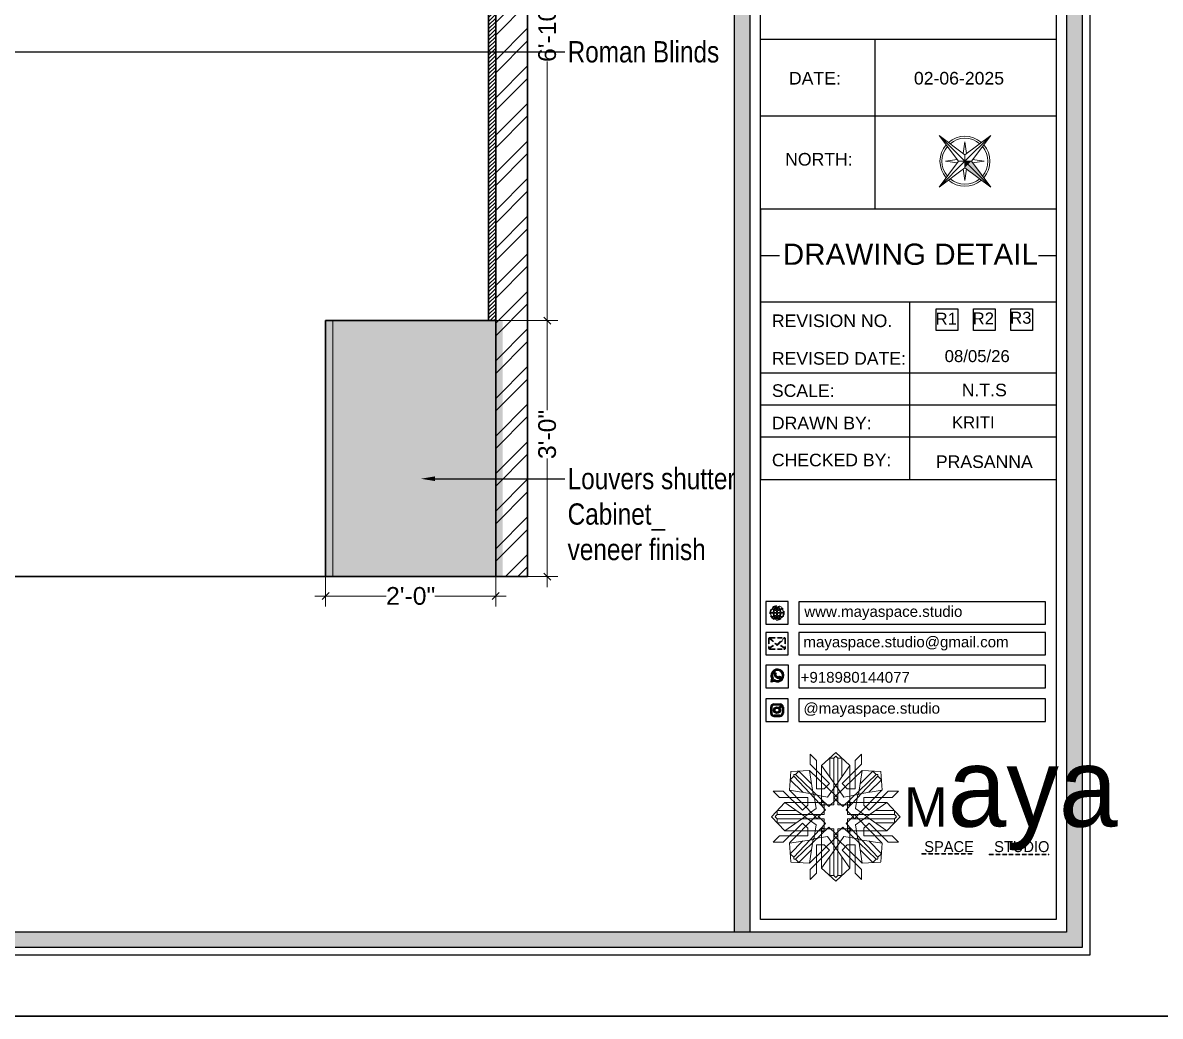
# Model space of a CAD drawing. Header units: millimetres. Extents: x 143362 to 145167, y -178521 to -176194.
# Drawn here: x 143963.9 to 144124.5, y -177339.5 to -177199.4 of the extents above; entities that cross this region are included whole.
import ezdxf
from ezdxf import colors
from ezdxf.entities.mleader import LeaderData, LeaderLine
from ezdxf.enums import TextEntityAlignment as Align
from ezdxf.math import Vec2, Vec3

# ---------------------------------------------------------------- set-up
doc = ezdxf.new("R2010")
doc.units = ezdxf.units.MM
doc.header["$MEASUREMENT"] = 0
doc.header["$PDMODE"] = 2
doc.linetypes.add('DASHEDX2', pattern=[1.5, 1, -0.5])
doc.layers.get('Defpoints').update_dxf_attribs({"color": 220})
doc.layers.add('AR HATCH-7', color=7, linetype='Continuous')
for name, color, linetype, lineweight in [('Dimension', 10, 'DASHEDX2', 20), ('FURNITURE', 32, 'Continuous', 9), ('NAME PLATE', 7, 'Continuous', 25), ('Text', 7, 'Continuous', 15), ('title block', 7, 'Continuous', 9), ('W-HATCH', 8, 'Continuous', 5), ('wall', 7, 'Continuous', 30)]:
    doc.layers.add(name, color=color, linetype=linetype, lineweight=lineweight)
doc.styles.add('Aerial', font='arial.ttf')
doc.styles.add('Arial', font='arial.ttf')
doc.styles.get("Standard").update_dxf_attribs({"font": 'arial.ttf', "height": 6})
doc.styles.add('style4', font='ARIALN.TTF')
doc.dimstyles.new('Cn_BT_9 ( BOLD )', dxfattribs={"dimtxt": 2.5, "dimasz": 1, "dimexe": 1.5, "dimexo": 0, "dimgap": 0.09, "dimtad": 0, "dimdec": 0, "dimzin": 3, "dimdsep": 46, "dimlunit": 4, "dimtxsty": 'Aerial', "dimblk": 'OBLIQUE', "dimcen": 0.09, "dimdle": 1.5, "dimclrd": 1, "dimclre": 1, "dimclrt": 5, "dimadec": 0, "dimazin": 0, "dimtfac": 0.75, "dimtdec": 0, "dimtofl": 0, "dimtmove": 0, "dimatfit": 3, "dimldrblk": 'OBLIQUE', "dimfxl": 0, "dimtolj": 1, "dimtzin": 0, "dimlwd": 15, "dimlwe": 15, "dimarcsym": 0})

# ---------------------------------------------------------------- blocks, each defined once
blk = doc.blocks.new('_Oblique')
at = {"layer": 'wall', "color": 0, "lineweight": -2}
blk.add_line((-0.5, -0.5), (0.5, 0.5), dxfattribs=at)
blk = doc.blocks.new('*D174')
at = {"layer": 'Defpoints', "color": 0, "ltscale": 10, "transparency": 16777216}
for p in [(144006.68, -177274.5), (144030.68, -177277.5), (144030.68, -177280.24)]:
    blk.add_point(p, dxfattribs=at)
at = {"layer": 'FURNITURE', "color": 1, "lineweight": 15, "ltscale": 10, "transparency": 16777216}
for p, q in [((144006.68, -177274.5), (144006.68, -177281.74)), ((144030.68, -177277.5), (144030.68, -177281.74)), ((144005.18, -177280.24), (144015.24, -177280.24)), ((144032.18, -177280.24), (144022.11, -177280.24))]:
    blk.add_line(p, q, dxfattribs=at)
at = {"layer": 'FURNITURE', "color": 1, "lineweight": 15, "ltscale": 10, "transparency": 16777216, "rotation": 180}
blk.add_blockref('_Oblique', (144006.68, -177280.24), dxfattribs=at)
at = {"layer": 'FURNITURE', "color": 1, "lineweight": 15, "ltscale": 10, "transparency": 16777216}
blk.add_blockref('_Oblique', (144030.68, -177280.24), dxfattribs=at)
at = {"layer": 'FURNITURE', "color": 5, "lineweight": 30, "ltscale": 10, "transparency": 16777216, "insert": (144018.68, -177280.24), "char_height": 2.5, "attachment_point": 5, "style": 'Aerial'}
blk.add_mtext('\\A1;2\'-0"', dxfattribs=at)
blk = doc.blocks.new('FSFSF')
at = {"color": 42, "lineweight": 5, "true_color": 0xe0ac11}
for p, q in [((28600.03, 143.51), (28600.03, 140.16)), ((28602.15, 141.41), (28600.03, 143.51)), ((28602.15, 141.41), (28602.15, 131.95)), ((28603.86, 139.69), (28608.58, 144.08)), ((28607.9, 142.22), (28606.58, 142.22)), ((28606.58, 142.22), (28606.58, 135.84)), ((28607.9, 142.22), (28608.58, 142.85)), ((28607.9, 142.22), (28607.9, 126.58)), ((28613.31, 139.69), (28608.58, 144.08)), ((28609.27, 142.22), (28608.59, 142.85)), ((28609.27, 142.22), (28609.27, 126.58)), ((28609.27, 142.22), (28610.59, 142.22)), ((28610.59, 142.22), (28610.59, 135.84)), ((28615.02, 141.41), (28617.14, 143.51)), ((28615.02, 141.41), (28615.02, 131.95)), ((28617.14, 143.51), (28617.14, 140.16)), ((28593.19, 131.45), (28593.54, 137.71)), ((28599.8, 138.06), (28593.54, 137.71)), ((28595.12, 136.69), (28594.53, 136.69)), ((28594.56, 136.12), (28594.56, 136.71)), ((28596.24, 137.86), (28595.12, 136.69)), ((28606.27, 126.08), (28595.12, 136.69)), ((28596.24, 137.86), (28600.47, 133.65)), ((28601.03, 130), (28599.8, 138.06)), ((28599.8, 138.05), (28608.58, 129.56)), ((28606.47, 133.76), (28600.03, 140.16)), ((28603.86, 126.58), (28603.86, 139.69)), ((28603.86, 139.69), (28608.58, 133.02)), ((28613.31, 139.69), (28608.59, 133.02)), ((28617.37, 138.05), (28608.59, 129.56)), ((28610.7, 133.76), (28617.14, 140.16)), ((28610.9, 126.08), (28622.05, 136.69)), ((28613.31, 126.58), (28613.31, 139.69)), ((28616.14, 130), (28617.37, 138.06)), ((28620.93, 137.86), (28616.7, 133.65)), ((28617.37, 138.06), (28623.63, 137.71)), ((28620.93, 137.86), (28622.05, 136.69)), ((28622.05, 136.69), (28622.64, 136.69)), ((28622.62, 136.12), (28622.62, 136.71)), ((28624, 131.45), (28623.65, 137.71)), ((28593.39, 135), (28594.56, 136.12)), ((28593.39, 135), (28597.6, 130.78)), ((28605.17, 124.98), (28594.56, 136.12)), ((28606.47, 133.76), (28604.75, 131.95)), ((28605.86, 129.18), (28608.58, 133.02)), ((28611.31, 129.18), (28608.59, 133.02)), ((28610.7, 133.76), (28612.42, 131.95)), ((28612.02, 124.98), (28622.62, 136.12)), ((28623.8, 135), (28619.59, 130.78)), ((28623.8, 135), (28622.62, 136.12)), ((28587.73, 131.22), (28591.08, 131.22)), ((28589.84, 129.1), (28587.73, 131.22)), ((28589.84, 129.1), (28599.29, 129.1)), ((28597.49, 124.78), (28591.08, 131.22)), ((28593.19, 131.45), (28601.69, 122.67)), ((28601.25, 130.22), (28593.19, 131.45)), ((28599.29, 126.5), (28599.29, 129.1)), ((28605.86, 129.18), (28601.03, 130)), ((28602.07, 125.39), (28601.25, 130.22)), ((28604.75, 131.95), (28602.15, 131.95)), ((28607.9, 128.92), (28608.58, 129.56)), ((28609.27, 128.92), (28608.59, 129.56)), ((28611.31, 129.18), (28616.14, 130)), ((28612.42, 131.95), (28615.02, 131.95)), ((28615.12, 125.39), (28615.94, 130.22)), ((28623.99, 131.45), (28615.5, 122.67)), ((28615.94, 130.22), (28624, 131.45)), ((28627.34, 129.1), (28617.89, 129.1)), ((28617.89, 126.5), (28617.89, 129.1)), ((28619.7, 124.78), (28626.1, 131.22)), ((28629.45, 131.22), (28626.1, 131.22)), ((28627.34, 129.1), (28629.45, 131.22)), ((28591.56, 127.39), (28587.17, 122.66)), ((28604.66, 127.39), (28591.56, 127.39)), ((28591.56, 127.39), (28598.23, 122.67)), ((28597.49, 124.78), (28599.29, 126.5)), ((28602.07, 125.39), (28598.23, 122.67)), ((28603.68, 126.54), (28603.68, 127.39)), ((28604.66, 126.54), (28603.68, 126.54)), ((28604.71, 127.57), (28603.86, 127.57)), ((28607.9, 126.58), (28603.86, 126.58)), ((28604.66, 123.35), (28604.66, 127.39)), ((28604.7, 126.58), (28604.71, 127.57)), ((28606.27, 126.08), (28608.58, 128.27)), ((28607.9, 128.92), (28608.58, 128.27)), ((28609.27, 128.92), (28608.59, 128.27)), ((28610.9, 126.08), (28608.59, 128.27)), ((28609.27, 126.58), (28613.31, 126.58)), ((28612.46, 126.58), (28612.46, 127.57)), ((28612.46, 127.57), (28613.31, 127.57)), ((28612.52, 123.35), (28612.52, 127.39)), ((28612.52, 127.39), (28625.63, 127.39)), ((28612.52, 126.54), (28613.51, 126.54)), ((28613.51, 126.54), (28613.51, 127.39)), ((28615.12, 125.39), (28618.96, 122.67)), ((28619.7, 124.78), (28617.89, 126.5)), ((28625.63, 127.39), (28618.96, 122.67)), ((28625.63, 127.39), (28630.02, 122.66)), ((28591.56, 117.94), (28587.17, 122.66)), ((28589.03, 123.35), (28588.4, 122.67)), ((28589.03, 121.98), (28588.4, 122.65)), ((28589.03, 123.35), (28589.03, 124.67)), ((28589.03, 124.67), (28595.4, 124.67)), ((28589.03, 123.35), (28604.66, 123.35)), ((28589.03, 121.98), (28604.66, 121.98)), ((28589.03, 121.98), (28589.03, 120.66)), ((28591.56, 117.94), (28598.23, 122.65)), ((28593.19, 113.88), (28601.69, 122.65)), ((28602.07, 119.94), (28598.23, 122.65)), ((28602.33, 123.35), (28601.69, 122.67)), ((28602.33, 121.98), (28601.69, 122.65)), ((28602.33, 123.35), (28602.97, 122.67)), ((28602.33, 121.98), (28602.97, 122.65)), ((28605.17, 124.98), (28602.97, 122.67)), ((28605.17, 120.35), (28602.97, 122.65)), ((28604.66, 121.98), (28604.66, 117.94)), ((28612.02, 124.98), (28614.21, 122.67)), ((28612.02, 120.35), (28614.21, 122.65)), ((28628.16, 123.35), (28612.52, 123.35)), ((28612.52, 121.98), (28612.52, 117.94)), ((28628.16, 121.98), (28612.52, 121.98)), ((28614.85, 123.35), (28614.21, 122.67)), ((28614.85, 121.98), (28614.21, 122.65)), ((28614.85, 123.35), (28615.5, 122.67)), ((28614.85, 121.98), (28615.5, 122.65)), ((28615.12, 119.94), (28618.96, 122.65)), ((28623.99, 113.88), (28615.5, 122.65)), ((28625.63, 117.94), (28618.96, 122.65)), ((28628.16, 124.67), (28621.78, 124.67)), ((28625.63, 117.94), (28630.02, 122.66)), ((28628.16, 123.35), (28628.16, 124.67)), ((28628.16, 123.35), (28628.78, 122.67)), ((28628.16, 121.98), (28628.78, 122.65)), ((28628.16, 121.98), (28628.16, 120.66)), ((28589.03, 120.66), (28595.4, 120.66)), ((28597.49, 120.54), (28591.08, 114.11)), ((28604.66, 117.94), (28591.56, 117.94)), ((28605.17, 120.35), (28594.56, 109.2)), ((28606.27, 119.15), (28595.12, 108.54)), ((28597.49, 120.54), (28599.29, 118.83)), ((28599.29, 118.83), (28599.29, 116.23)), ((28602.07, 119.94), (28601.25, 115.1)), ((28604.66, 118.78), (28603.68, 118.78)), ((28603.68, 118.78), (28603.68, 117.94)), ((28607.9, 118.65), (28603.86, 118.65)), ((28603.86, 118.65), (28603.86, 105.54)), ((28604.71, 117.66), (28603.86, 117.66)), ((28604.7, 118.65), (28604.71, 117.66)), ((28606.27, 119.15), (28608.58, 116.96)), ((28607.9, 103.01), (28607.9, 118.65)), ((28610.9, 119.15), (28608.59, 116.96)), ((28609.27, 118.65), (28613.31, 118.65)), ((28609.27, 103.01), (28609.27, 118.65)), ((28610.9, 119.15), (28622.05, 108.54)), ((28612.02, 120.35), (28622.62, 109.2)), ((28612.46, 118.65), (28612.46, 117.66)), ((28612.46, 117.66), (28613.31, 117.66)), ((28612.52, 118.78), (28613.51, 118.78)), ((28612.52, 117.94), (28625.63, 117.94)), ((28613.31, 118.65), (28613.31, 105.54)), ((28613.51, 118.78), (28613.51, 117.94)), ((28615.12, 119.94), (28615.94, 115.1)), ((28619.7, 120.54), (28617.89, 118.83)), ((28617.89, 118.83), (28617.89, 116.23)), ((28619.7, 120.54), (28626.1, 114.11)), ((28628.16, 120.66), (28621.78, 120.66)), ((28589.84, 116.23), (28587.73, 114.11)), ((28587.73, 114.11), (28591.08, 114.11)), ((28589.84, 116.23), (28599.29, 116.23)), ((28601.25, 115.1), (28593.19, 113.87)), ((28593.19, 113.87), (28593.54, 107.62)), ((28593.39, 110.32), (28597.6, 114.55)), ((28599.8, 107.17), (28608.58, 115.67)), ((28601.03, 115.23), (28599.8, 107.17)), ((28605.86, 116.05), (28601.03, 115.23)), ((28605.86, 116.05), (28608.58, 112.21)), ((28607.9, 116.31), (28608.58, 116.96)), ((28607.9, 116.31), (28608.58, 115.67)), ((28609.27, 116.31), (28608.59, 116.96)), ((28609.27, 116.31), (28608.59, 115.67)), ((28611.31, 116.05), (28608.59, 112.21)), ((28617.37, 107.17), (28608.59, 115.67)), ((28611.31, 116.05), (28616.14, 115.23)), ((28615.94, 115.1), (28624, 113.87)), ((28616.14, 115.23), (28617.37, 107.17)), ((28627.34, 116.23), (28617.89, 116.23)), ((28623.8, 110.32), (28619.59, 114.55)), ((28624, 113.87), (28623.65, 107.62)), ((28629.45, 114.11), (28626.1, 114.11)), ((28627.34, 116.23), (28629.45, 114.11)), ((28593.39, 110.32), (28594.56, 109.2)), ((28596.24, 107.37), (28600.47, 111.58)), ((28606.47, 111.47), (28600.03, 105.07)), ((28602.15, 103.82), (28602.15, 113.27)), ((28604.75, 113.27), (28602.15, 113.27)), ((28603.86, 105.54), (28608.58, 112.21)), ((28606.47, 111.47), (28604.75, 113.27)), ((28613.31, 105.54), (28608.59, 112.21)), ((28610.7, 111.47), (28612.42, 113.27)), ((28610.7, 111.47), (28617.14, 105.07)), ((28612.42, 113.27), (28615.02, 113.27)), ((28615.02, 103.82), (28615.02, 113.27)), ((28620.93, 107.37), (28616.7, 111.58)), ((28623.8, 110.32), (28622.62, 109.2)), ((28599.8, 107.17), (28593.54, 107.52)), ((28595.12, 108.54), (28594.53, 108.54)), ((28594.56, 109.2), (28594.56, 108.61)), ((28596.24, 107.37), (28595.12, 108.54)), ((28606.58, 103.01), (28606.58, 109.38)), ((28610.59, 103.01), (28610.59, 109.38)), ((28617.37, 107.17), (28623.63, 107.52)), ((28620.93, 107.37), (28622.05, 108.54)), ((28622.05, 108.54), (28622.64, 108.54)), ((28622.62, 109.2), (28622.62, 108.61)), ((28600.03, 101.71), (28600.03, 105.07)), ((28602.15, 103.82), (28600.03, 101.71)), ((28603.86, 105.54), (28608.58, 101.15)), ((28607.9, 103.01), (28606.58, 103.01)), ((28607.9, 103.01), (28608.58, 102.38)), ((28613.31, 105.54), (28608.58, 101.15)), ((28609.27, 103.01), (28608.59, 102.38)), ((28609.27, 103.01), (28610.59, 103.01)), ((28615.02, 103.82), (28617.14, 101.71)), ((28617.14, 101.71), (28617.14, 105.07))]:
    blk.add_line(p, q, dxfattribs=at)
blk = doc.blocks.new('hgwg')
at = {"layer": 'Dimension', "true_color": 0xd39e00}
h = blk.add_hatch(color=42, dxfattribs=at)
h.dxf.hatch_style = 1
h.paths.add_polyline_path([(27505.71, 45.05), (27494.27, 45.05), (27494.27, 44.9), (27505.71, 44.9)])
h = blk.add_hatch(color=42, dxfattribs=at)
h.dxf.hatch_style = 1
h.paths.add_polyline_path([(27523.3, 44.9), (27509.68, 44.9), (27509.68, 44.75), (27523.3, 44.75)])
at = {"layer": 'Dimension', "color": 42, "true_color": 0xd39e00}
for p, q in [((27494.27, 45.05), (27505.71, 45.05)), ((27494.27, 44.9), (27494.27, 45.05)), ((27494.27, 44.9), (27505.71, 44.9)), ((27505.71, 45.05), (27505.71, 44.9)), ((27509.68, 44.9), (27523.3, 44.9)), ((27509.68, 44.9), (27509.68, 44.75)), ((27509.68, 44.75), (27523.3, 44.75)), ((27523.3, 44.75), (27523.3, 44.9))]:
    blk.add_line(p, q, dxfattribs=at)
at = {"layer": 'Dimension', "color": 42, "true_color": 0xd39e00, "attachment_point": 1}
for s, width, insert, char_height in [('{\\fCinzel|b0|i0|c0|p2;\\H1.5x;M\\fAmsterdam One|b0|i0|c0|p2;\\H2x;aya}', 85.3277, (27490.17, 69.17), 6), ('{\\fCinzel|b0|i0|c0|p0;SPACE     STUDIO}', 66.129, (27494.83, 47.86), 2.5)]:
    blk.add_mtext_dynamic_manual_height_columns(s, width=width, gutter_width=30, heights=[0], dxfattribs=dict(at, insert=insert, char_height=char_height))
blk = doc.blocks.new('QEGW4TG')
at = {"layer": 'Dimension', "true_color": 0x000000}
h = blk.add_hatch(color=18, dxfattribs=at)
h.dxf.hatch_style = 1
h.paths.add_polyline_path([(2.69, 1.93, 0.170513), (2.95, 1.97, 0.190337), (3.11, 2.18, 0.316231), (3.07, 2.28), (2.79, 2.37, 0.273721), (2.69, 2.34, 0.040749), (2.63, 2.27, -0.441282), (2.53, 2.25, -0.11828), (2.06, 2.64, -0.441282), (2.07, 2.74, 0.040749), (2.13, 2.81, 0.290083), (2.14, 2.92), (2.01, 3.18, 0.316231), (1.91, 3.2, 0.190337), (1.73, 3, 0.170513), (1.72, 2.74, 0.252784)], flags=0)
h.paths.add_polyline_path([(1.19, 1.98), (1.03, 1.3, 0.550912), (1.11, 1.23), (1.75, 1.39, 6.344125)])
h.paths.add_polyline_path([(1.81, 1.7), (1.4, 1.6), (1.5, 2.03, -9.071339)], flags=16)
h.paths.add_polyline_path([(3.11, 2.16, -0.17811), (2.95, 1.97, -0.170513), (2.69, 1.93, -0.252784), (1.72, 2.74, -0.170513), (1.73, 3, -0.17811), (1.89, 3.19, -0.370089), (2.01, 3.18), (2.14, 2.92, -0.307185), (2.13, 2.8, -0.041087), (2.06, 2.73, 0.321676), (2.05, 2.65, 0.126524), (2.55, 2.24, 0.312216), (2.62, 2.26, -0.041087), (2.68, 2.34, -0.290673), (2.79, 2.37), (3.07, 2.28, -0.370089)], flags=0)
h = blk.add_hatch(color=18, dxfattribs=at)
h.dxf.hatch_style = 1
h.paths.add_polyline_path([(2.79, 2.37, 0.273721), (2.69, 2.34, 0.040749), (2.63, 2.27, -0.441282), (2.53, 2.25, -0.11828), (2.06, 2.64, -0.441282), (2.07, 2.74, 0.040749), (2.13, 2.81, 0.290083), (2.14, 2.92), (2.01, 3.18, 0.316231), (1.91, 3.2, 0.190337), (1.73, 3, 0.170513), (1.72, 2.74, 0.252784), (2.69, 1.93, 0.170513), (2.95, 1.97, 0.190337), (3.11, 2.18, 0.316231), (3.07, 2.28)])
for p, q in [((2.01, 3.18), (2.14, 2.92)), ((3.07, 2.28), (2.8, 2.36)), ((1.19, 1.98), (1.03, 1.3)), ((1.1, 1.23), (1.75, 1.39)), ((1.5, 2.03), (1.4, 1.6)), ((1.4, 1.6), (1.81, 1.7))]:
    blk.add_line(p, q)
blk.add_lwpolyline([(0, 0), (4.68, 0), (4.68, 4.68), (0, 4.68)], close=True)
for centre, radius, start, end in [((2.39, 2.56), 1.34, 241.4727, 205.6422), ((2.39, 2.56), 1.04, 235.9962, 210.8333), ((2.09, 2.87), 0.39, 159.7007, 198.4072), ((2.96, 3.23), 1.33, 201.4218, 258.1669), ((2.07, 2.87), 0.364, 118.9685, 159.3648), ((1.94, 3.12), 0.0896, 41.8985, 123.1344), ((2.11, 2.68), 0.066, 135.9932, 224.8892), ((1.67, 3.16), 0.586, 312.4617, 321.8728), ((3.12, 3.42), 1.31, 216.5455, 243.5279), ((2.05, 2.87), 0.104, 320.3924, 28.6971), ((2.76, 2.27), 0.104, 70.4402, 138.745), ((1.09, 1.29), 0.0598, 164.8483, 282.1458), ((2.57, 2.3), 0.066, 234.2482, 323.1441), ((3.11, 1.94), 0.586, 137.2645, 146.6756), ((2.75, 2.31), 0.39, 260.7301, 299.4366), ((2.76, 2.29), 0.364, 299.7725, 340.1688), ((3.03, 2.2), 0.0896, 336.0029, 57.2388)]:
    blk.add_arc(centre, radius, start, end)
blk = doc.blocks.new('ASGERG')
at = {"layer": 'Dimension', "true_color": 0x000000}
h = blk.add_hatch(color=18, dxfattribs=at)
h.dxf.hatch_style = 1
h.paths.add_polyline_path([(0.99, 1.7, 0.353872), (1.69, 1.03), (2.96, 1.03, 0.353872), (3.66, 1.7), (3.66, 2.99, 0.353872), (2.96, 3.67), (1.69, 3.67, 0.353872), (0.99, 2.99)])
h.paths.add_polyline_path([(1.27, 2.97, -0.353872), (1.72, 3.4), (2.94, 3.4, -0.353872), (3.38, 2.97), (3.38, 1.72, -0.353872), (2.94, 1.3), (1.72, 1.3, -0.353872), (1.27, 1.72)], flags=16)
h.paths.add_polyline_path([(3.02, 2.35, -1), (1.64, 2.35, -1)], flags=0)
h.paths.add_polyline_path([(2.74, 2.35, -1), (1.92, 2.35, -1)], flags=0)
h.paths.add_polyline_path([(2.86, 3.02, -1), (3.19, 3.02, -1)], flags=0)
h.paths.add_polyline_path([(1.64, 2.35, 1), (3.02, 2.35, 1)], flags=0)
h = blk.add_hatch(color=18, dxfattribs=at)
h.dxf.hatch_style = 1
h.paths.add_polyline_path([(1.64, 2.35, 1), (3.02, 2.35, 1)])
h.paths.add_polyline_path([(2.74, 2.35, -1), (1.92, 2.35, -1)], flags=16)
h = blk.add_hatch(color=18, dxfattribs=at)
h.dxf.hatch_style = 1
h.paths.add_polyline_path([(3.19, 3.02, 1), (2.86, 3.02, 1)])
for p, q in [((0.99, 2.99), (0.99, 1.7)), ((1.27, 2.97), (1.27, 1.72)), ((1.69, 3.67), (2.96, 3.67)), ((2.94, 3.4), (1.72, 3.4)), ((3.38, 2.97), (3.38, 1.72)), ((3.66, 2.99), (3.66, 1.7)), ((1.69, 1.03), (2.96, 1.03)), ((2.94, 1.3), (1.72, 1.3))]:
    blk.add_line(p, q)
blk.add_lwpolyline([(0, 0), (4.68, 0), (4.68, 4.68), (0, 4.68)], close=True)
for centre, radius in [((2.33, 2.35), 0.694), ((2.33, 2.35), 0.414), ((3.02, 3.02), 0.168)]:
    blk.add_circle(centre, radius)
for centre, radius, start, end in [((1.76, 2.89), 0.778, 94.8631, 172.8127), ((1.76, 2.91), 0.491, 94.8631, 172.8127), ((2.9, 2.91), 0.491, 7.1873, 85.1369), ((2.89, 2.89), 0.778, 7.1873, 85.1369), ((1.76, 1.8), 0.778, 187.1873, 265.1369), ((1.76, 1.78), 0.491, 187.1873, 265.1369), ((2.9, 1.78), 0.491, 274.8631, 352.8127), ((2.89, 1.8), 0.778, 274.8631, 352.8127)]:
    blk.add_arc(centre, radius, start, end)
blk = doc.blocks.new('ETYETE')
at = {"layer": 'Dimension', "true_color": 0x000000}
h = blk.add_hatch(color=18, dxfattribs=at)
h.dxf.hatch_style = 1
h.paths.add_polyline_path([(3.76, 1.14, 0.414214), (4.12, 1.5), (4.12, 3.29, 0.414214), (3.76, 3.65), (0.92, 3.65, 0.414214), (0.56, 3.29), (0.56, 1.5, 0.414214), (0.92, 1.14)])
h.paths.add_polyline_path([(2.61, 2.22), (3.92, 1.34, -0.198912), (3.76, 1.28), (0.92, 1.28, -0.198912), (0.76, 1.34), (2.08, 2.22), (2.34, 1.98)], flags=16)
h.paths.add_polyline_path([(2.34, 2.16), (0.89, 3.51, -0.028783), (0.92, 3.52), (3.79, 3.52)], flags=16)
h.paths.add_polyline_path([(2.71, 2.32), (3.92, 3.45, -0.202482), (3.99, 3.29), (3.99, 1.5, -0.043076), (3.98, 1.46)], flags=16)
h.paths.add_polyline_path([(1.98, 2.32), (0.7, 1.46, -0.043076), (0.7, 1.5), (0.7, 3.29, -0.202482), (0.76, 3.45)], flags=16)
blk.add_lwpolyline([(0, 0), (4.68, 0), (4.68, 4.68), (0, 4.68)], close=True)
at = {"layer": 'Dimension', "color": 18, "true_color": 0x000000}
for p, q in [((0.56, 3.29), (0.56, 1.5)), ((0.7, 3.29), (0.7, 1.5)), ((0.76, 3.45), (1.98, 2.32)), ((0.89, 3.51), (2.34, 2.16)), ((0.92, 3.65), (3.76, 3.65)), ((0.92, 3.52), (3.76, 3.52)), ((2.34, 2.16), (3.79, 3.51)), ((2.71, 2.32), (3.92, 3.45)), ((3.99, 3.29), (3.99, 1.5)), ((4.12, 3.29), (4.12, 1.5)), ((0.7, 1.46), (1.98, 2.32)), ((0.76, 1.34), (2.08, 2.22)), ((0.92, 1.28), (3.76, 1.28)), ((0.92, 1.14), (3.76, 1.14)), ((2.08, 2.22), (2.34, 1.98)), ((2.34, 1.98), (2.61, 2.22)), ((3.92, 1.34), (2.61, 2.22)), ((3.98, 1.46), (2.71, 2.32))]:
    blk.add_line(p, q, dxfattribs=at)
for centre, radius, start, end in [((0.92, 3.29), 0.358, 90, 180), ((0.92, 3.29), 0.224, 134.2136, 180), ((0.92, 3.29), 0.224, 90, 96.5948), ((3.76, 3.29), 0.358, 0, 90), ((3.76, 3.29), 0.224, 83.4052, 90), ((3.76, 3.29), 0.224, 0, 45.7864), ((0.92, 1.5), 0.358, 180, 270), ((0.92, 1.5), 0.224, 180, 189.8662), ((0.92, 1.5), 0.224, 225, 270), ((3.76, 1.5), 0.358, 270, 0), ((3.76, 1.5), 0.224, 270, 315), ((3.76, 1.5), 0.224, 350.1338, 0)]:
    blk.add_arc(centre, radius, start, end, dxfattribs=at)
blk = doc.blocks.new('DTGWEGEARG')
at = {"layer": 'Dimension', "true_color": 0x000000}
h = blk.add_hatch(color=18, dxfattribs=at)
h.dxf.hatch_style = 1
h.paths.add_polyline_path([(3.83, 2.34, 1), (0.85, 2.34, 1)])
h.paths.add_polyline_path([(2.51, 1.01, 0.105795), (2.96, 1.58, -0.055205), (3.3, 1.41, -0.169822)], flags=16)
h.paths.add_polyline_path([(2.41, 1.12), (2.41, 1.69, -0.058279), (2.81, 1.63, -0.103353)], flags=16)
h.paths.add_polyline_path([(2.26, 1.13, -0.101741), (1.87, 1.63, -0.057171), (2.26, 1.69)], flags=16)
h.paths.add_polyline_path([(2.17, 1.01, -0.169822), (1.38, 1.41, -0.055205), (1.72, 1.58, 0.105795)], flags=16)
h.paths.add_polyline_path([(3.02, 1.72, 0.081336), (3.13, 2.27), (3.68, 2.27, -0.152069), (3.4, 1.52, 0.05687)], flags=16)
h.paths.add_polyline_path([(2.87, 1.77, 0.061945), (2.41, 1.84), (2.41, 2.27), (2.98, 2.27, -0.081344)], flags=16)
h.paths.add_polyline_path([(2.26, 1.84, 0.060923), (1.8, 1.77, -0.081344), (1.7, 2.27), (2.26, 2.27)], flags=16)
h.paths.add_polyline_path([(1.66, 1.72, 0.05687), (1.28, 1.52, -0.152069), (1, 2.27), (1.55, 2.27, 0.081336)], flags=16)
h.paths.add_polyline_path([(2.41, 2.42), (2.41, 2.83, 0.061945), (2.87, 2.91, -0.080009), (2.98, 2.42)], flags=16)
h.paths.add_polyline_path([(3.13, 2.42, 0.080116), (3.02, 2.96, 0.05687), (3.4, 3.16, 0.028258), (3.3, 3.27, -0.055205), (2.96, 3.1, 0.105795), (2.51, 3.67, -0.36029), (3.68, 2.42)], flags=16)
h.paths.add_polyline_path([(2.26, 2.42), (1.7, 2.42, -0.080009), (1.8, 2.91, 0.060923), (2.26, 2.84)], flags=16)
h.paths.add_polyline_path([(1.55, 2.42), (1, 2.42, -0.150466), (1.28, 3.16, 0.05687), (1.66, 2.96, 0.080116)], flags=16)
h.paths.add_polyline_path([(2.41, 2.98), (2.41, 3.56, -0.103353), (2.81, 3.05, -0.058279)], flags=16)
h.paths.add_polyline_path([(2.26, 2.99, -0.057171), (1.87, 3.05, -0.101741), (2.26, 3.55)], flags=16)
h.paths.add_polyline_path([(1.72, 3.1, -0.055205), (1.38, 3.27, -0.169822), (2.17, 3.67, 0.105795)], flags=16)
blk.add_lwpolyline([(0, 0), (4.68, 0), (4.68, 4.68), (0, 4.68)], close=True)
at = {"layer": 'Dimension', "color": 18, "true_color": 0x000000}
for p, q in [((1, 2.42), (1.55, 2.42)), ((1.7, 2.42), (2.26, 2.42)), ((2.26, 3.55), (2.26, 2.99)), ((2.26, 2.84), (2.26, 2.42)), ((2.41, 3.56), (2.41, 2.98)), ((2.41, 2.83), (2.41, 2.42)), ((2.41, 2.42), (2.98, 2.42)), ((3.13, 2.42), (3.68, 2.42)), ((1, 2.27), (1.55, 2.27)), ((1.7, 2.27), (2.26, 2.27)), ((2.26, 2.27), (2.26, 1.84)), ((2.26, 1.69), (2.26, 1.13)), ((2.41, 2.27), (2.98, 2.27)), ((2.41, 2.27), (2.41, 1.84)), ((2.41, 1.69), (2.41, 1.12)), ((3.13, 2.27), (3.68, 2.27))]:
    blk.add_line(p, q, dxfattribs=at)
blk.add_circle((2.34, 2.34), 1.49, dxfattribs=at)
for centre, radius, start, end in [((2.34, 2.34), 1.34, 142.3819, 176.6093), ((2.34, 4.74), 1.9, 236.1399, 249.1595), ((2.34, 2.34), 1.34, 97.3549, 135.9073), ((2.34, 4.74), 1.75, 236.7417, 249.3811), ((3.28, 2.34), 1.73, 159.0567, 177.3789), ((3.28, 2.34), 1.58, 158.8325, 177.1302), ((3.28, 2.34), 1.73, 129.9301, 154.0867), ((2.34, 4.74), 1.9, 253.6799, 267.6253), ((3.28, 2.34), 1.58, 130.1073, 153.3446), ((2.34, 4.74), 1.75, 254.3336, 267.422), ((1.4, 2.34), 1.58, 26.6554, 50.2584), ((2.34, 4.74), 1.75, 272.3248, 285.6664), ((2.34, 4.74), 1.9, 272.1415, 286.3201), ((2.34, 2.34), 1.34, 3.3907, 82.6451), ((1.4, 2.34), 1.73, 25.9133, 50.0699), ((1.4, 2.34), 1.58, 2.8698, 21.1675), ((2.34, 4.74), 1.75, 290.6189, 303.2583), ((2.34, 4.74), 1.9, 290.8405, 303.8601), ((1.4, 2.34), 1.73, 2.6211, 20.9433), ((2.34, 2.34), 1.34, 183.0315, 217.6181), ((2.34, -0.06), 1.9, 110.8405, 123.8601), ((2.34, -0.06), 1.75, 110.6189, 123.2583), ((2.34, 2.34), 1.34, 224.0927, 262.6451), ((3.28, 2.34), 1.73, 182.3435, 200.9433), ((3.28, 2.34), 1.58, 182.5658, 201.1675), ((3.28, 2.34), 1.73, 205.9133, 230.0699), ((2.34, -0.06), 1.9, 92.3747, 106.3201), ((2.34, -0.06), 1.75, 92.578, 105.6664), ((3.28, 2.34), 1.58, 206.6554, 229.8927), ((2.34, -0.06), 1.9, 73.6799, 87.8585), ((2.34, -0.06), 1.75, 74.3336, 87.6752), ((1.4, 2.34), 1.58, 309.7416, 333.3446), ((1.4, 2.34), 1.73, 309.9301, 334.0867), ((2.34, 2.34), 1.34, 277.3549, 315.9073), ((1.4, 2.34), 1.58, 338.8325, 357.4342), ((2.34, -0.06), 1.75, 56.7417, 69.3811), ((1.4, 2.34), 1.73, 339.0567, 357.6565), ((2.34, -0.06), 1.9, 56.1399, 69.1595), ((2.34, 2.34), 1.34, 322.3819, 356.9685)]:
    blk.add_arc(centre, radius, start, end, dxfattribs=at)
blk = doc.blocks.new('4t')
at = {"transparency": 33554607}
h = blk.add_hatch(color=1, dxfattribs=at)
h.dxf.hatch_style = 1
h.paths.add_polyline_path([(45531.33, -35822.29), (45529.23, -35821.83), (45528.09, -35837.01)])
h = blk.add_hatch(color=1, dxfattribs=at)
h.dxf.hatch_style = 1
h.paths.add_polyline_path([(45533.44, -35822.75), (45531.33, -35822.29), (45528.09, -35837.01)])
h = blk.add_hatch(color=1, dxfattribs=at)
h.dxf.hatch_style = 1
h.paths.add_polyline_path([(45531.8, -35820.19), (45529.23, -35821.83), (45531.33, -35822.29)])
h = blk.add_hatch(color=1, dxfattribs=at)
h.dxf.hatch_style = 1
h.paths.add_polyline_path([(45531.8, -35820.19), (45531.33, -35822.29), (45533.44, -35822.75)])
at = {"layer": 'title block', "color": 7, "lineweight": 9}
for p, q in [((45535.51, -35803.37), (45530.16, -35817.62)), ((45535.51, -35803.37), (45531.8, -35820.19)), ((45534.36, -35818.55), (45535.51, -35803.37)), ((45530.16, -35817.62), (45514.98, -35816.48)), ((45514.98, -35816.48), (45529.23, -35821.83)), ((45514.98, -35816.48), (45531.8, -35820.19)), ((45530.5, -35816.7), (45526.88, -35812.49)), ((45526.88, -35812.49), (45529.18, -35817.55)), ((45531.8, -35820.19), (45530.16, -35817.62)), ((45539.5, -35815.27), (45534.44, -35817.57)), ((45535.28, -35818.89), (45539.5, -35815.27)), ((45528.31, -35821.48), (45524.1, -35825.11)), ((45524.1, -35825.11), (45529.16, -35822.81)), ((45531.8, -35820.19), (45528.09, -35837.01)), ((45529.23, -35821.83), (45528.09, -35837.01)), ((45528.09, -35837.01), (45533.44, -35822.75)), ((45531.8, -35820.19), (45529.23, -35821.83)), ((45534.36, -35818.55), (45531.8, -35820.19)), ((45533.44, -35822.75), (45531.8, -35820.19)), ((45531.8, -35820.19), (45548.62, -35823.9)), ((45533.44, -35822.75), (45548.62, -35823.9)), ((45548.62, -35823.9), (45534.36, -35818.55)), ((45536.71, -35827.89), (45534.42, -35822.83)), ((45533.09, -35823.67), (45536.71, -35827.89))]:
    blk.add_line(p, q, dxfattribs=at)
for radius, start, end in [(11.79, 81.36, 163.7665), (10.83, 82.4286, 162.6979), (10.83, 352.4286, 72.6979), (11.79, 351.36, 73.7665), (11.79, 171.36, 253.7665), (10.83, 172.4286, 252.6979), (11.79, 261.36, 343.7665), (10.83, 262.4286, 342.6979)]:
    blk.add_arc((45531.8, -35820.19), radius, start, end, dxfattribs=at)
blk = doc.blocks.new('LAYOUT FILE')
at = {"layer": 'NAME PLATE', "true_color": 0xd39e00}
h = blk.add_hatch(color=42, dxfattribs=at)
h.paths.add_polyline_path([(3346889.83, -513806.18), (3346889.83, -514260.7), (3347535.56, -514260.7), (3347535.56, -513806.18)])
h.paths.add_polyline_path([(3346894.36, -513810.71), (3347531.03, -513810.71), (3347531.03, -514256.17), (3346894.36, -514256.17)], flags=16)
blk.add_hatch(color=42, dxfattribs=at).paths.add_polyline_path([(3347433.6, -514256.17), (3347438.13, -514256.17), (3347438.13, -513806.18), (3347433.6, -513806.18)])
at = {"layer": 'NAME PLATE', "color": 42, "true_color": 0xd39e00}
for p, q in [((3347527.96, -513994.31), (3347441.2, -513994.31)), ((3347474.77, -513994.31), (3347474.77, -514044.12)), ((3347527.96, -514016.86), (3347441.2, -514016.86)), ((3347527.96, -514044.12), (3347441.2, -514044.12)), ((3347441.2, -514044.12), (3347441.2, -514123.43)), ((3347527.96, -514044.12), (3347527.96, -514123.43)), ((3347441.2, -514057.72), (3347446.81, -514057.72)), ((3347522.72, -514057.72), (3347527.96, -514057.72)), ((3347441.2, -514071.32), (3347527.96, -514071.32)), ((3347484.98, -514123.43), (3347484.98, -514071.32)), ((3347527.96, -514092.16), (3347441.2, -514092.16)), ((3347527.96, -514101.55), (3347441.2, -514101.55)), ((3347527.96, -514110.94), (3347441.2, -514110.94)), ((3347441.2, -514123.43), (3347527.96, -514123.43))]:
    blk.add_line(p, q, dxfattribs=at)
for points in [[(3346887.56, -513803.91), (3347537.83, -513803.91), (3347537.83, -514262.96), (3346887.56, -514262.96)], [(3346889.83, -513806.18), (3347535.56, -513806.18), (3347535.56, -514260.7), (3346889.83, -514260.7)], [(3347433.6, -514256.17), (3347433.6, -513806.18), (3347438.13, -513806.18), (3347438.13, -514256.17)], [(3346894.36, -513810.71), (3347531.03, -513810.71), (3347531.03, -514256.17), (3346894.36, -514256.17)], [(3347441.2, -514252.44), (3347441.2, -513814.44), (3347527.96, -513814.44), (3347527.96, -514252.44)], [(3347492.73, -514073.33), (3347499.12, -514073.33), (3347499.12, -514079.72), (3347492.73, -514079.72)], [(3347503.67, -514073.33), (3347510.06, -514073.33), (3347510.06, -514079.72), (3347503.67, -514079.72)], [(3347514.62, -514073.33), (3347521.01, -514073.33), (3347521.01, -514079.72), (3347514.62, -514079.72)]]:
    blk.add_lwpolyline(points, close=True, dxfattribs=at)
at = {"layer": 'NAME PLATE', "color": 0}
for points in [[(3347452.43, -514165.84), (3347524.78, -514165.84), (3347524.78, -514159.23), (3347452.43, -514159.23)], [(3347452.43, -514174.87), (3347524.78, -514174.87), (3347524.78, -514168.26), (3347452.43, -514168.26)], [(3347452.46, -514184.5), (3347524.78, -514184.5), (3347524.78, -514177.88), (3347452.46, -514177.88)], [(3347452.43, -514194.36), (3347524.78, -514194.36), (3347524.78, -514187.74), (3347452.43, -514187.74)]]:
    blk.add_lwpolyline(points, close=True, dxfattribs=at)
at = {"layer": 'NAME PLATE', "xscale": 0.6215000753186288, "yscale": 0.6215000753186288, "zscale": 0.6215000753186288, "rotation": 57.43675864906671}
blk.add_blockref('4t', (3313507.76, -525897.34), dxfattribs=at)
at = {"layer": 'NAME PLATE', "color": 0, "xscale": 1.413658832510879, "yscale": 1.413658832510879, "zscale": 1.413658832510879}
for name, p in [('DTGWEGEARG', (3347442.76, -514165.84)), ('ETYETE', (3347442.76, -514174.87)), ('QEGW4TG', (3347442.8, -514184.5)), ('ASGERG', (3347442.76, -514194.36))]:
    blk.add_blockref(name, p, dxfattribs=at)
at = {"layer": 'NAME PLATE', "color": 42, "true_color": 0xd39e00}
for name, p, xscale, yscale, zscale in [('FSFSF', (3322302.67, -514330.17), 0.8794785156214666, 0.8794785156214666, 0.8794785156214666), ('hgwg', (3312200.76, -514290.9), 1.283459272116341, 1.283459272116341, 1.283459272116341)]:
    blk.add_blockref(name, p, dxfattribs=dict(at, xscale=xscale, yscale=yscale, zscale=zscale))
at = {"layer": 'NAME PLATE', "style": 'Arial'}
for s, height, p in [('DATE:', 3.699, (3347457.17, -514007.54)), ('02-06-2025', 3.699, (3347499.44, -514007.54)), ('NORTH:', 3.699, (3347458.35, -514031.31)), ('DRAWING DETAIL', 6.2234, (3347485.18, -514060.42)), ('REVISION NO.', 3.6986, (3347462.21, -514078.69)), ('REVISED DATE: ', 3.6986, (3347464.94, -514089.72)), ('SCALE:', 3.699, (3347453.75, -514099.17)), ('DRAWN BY:', 3.699, (3347459.2, -514108.68)), ('CHECKED BY:', 3.6986, (3347462.07, -514119.53)), ('PRASANNA', 3.699, (3347506.87, -514120.02))]:
    blk.add_text(s, height=height, dxfattribs=at).set_placement(p, align=Align.CENTER)
at = {"layer": 'NAME PLATE', "insert": (3347506.87, -514095.29, 0), "char_height": 3.699, "width": 7.2187, "attachment_point": 2, "style": 'Arial'}
blk.add_mtext('N.T.S', dxfattribs=at)
at = {"layer": 'NAME PLATE', "color": 0, "char_height": 3.1609, "attachment_point": 1}
for s, width, gutter_width, insert in [('www.mayaspace.studio', 49.6053, 41.49, (3347454.06, -514160.52, 0)), ('mayaspace.studio@gmail.com', 30.9472, 25.89, (3347453.81, -514169.44, 0)), ('+918980144077', 120.6798, 25.89, (3347452.99, -514179.84, 0)), ('@mayaspace.studio', 30.9472, 25.89, (3347453.81, -514188.92, 0))]:
    blk.add_mtext_dynamic_manual_height_columns(s, width=width, gutter_width=gutter_width, heights=[0], dxfattribs=dict(at, insert=insert))
blk = doc.blocks.new('*D225')
at = {"layer": 'Defpoints', "color": 0, "ltscale": 10, "transparency": 16777216}
for p in [(144030.68, -177241.38), (144030.68, -177277.5), (144037.95, -177277.5)]:
    blk.add_point(p, dxfattribs=at)
at = {"layer": 'FURNITURE', "color": 1, "lineweight": 15, "ltscale": 10, "transparency": 16777216}
for p, q in [((144037.95, -177239.88), (144037.95, -177254.03)), ((144030.68, -177241.38), (144039.45, -177241.38)), ((144037.95, -177279), (144037.95, -177260.85)), ((144030.68, -177277.5), (144039.45, -177277.5))]:
    blk.add_line(p, q, dxfattribs=at)
for p, rotation in [((144037.95, -177241.38), 90), ((144037.95, -177277.5), 270)]:
    blk.add_blockref('_Oblique', p, dxfattribs=dict(at, rotation=rotation))
at = {"layer": 'FURNITURE', "color": 5, "ltscale": 10, "transparency": 16777216, "insert": (144037.95, -177257.44), "char_height": 2.5, "attachment_point": 5, "rotation": 90, "style": 'Aerial'}
blk.add_mtext('\\A1;3\'-0"', dxfattribs=at)
blk = doc.blocks.new('*D226')
at = {"layer": 'Defpoints', "color": 0, "ltscale": 10, "transparency": 16777216}
for p in [(144030.68, -177159.5), (144037.95, -177159.5), (144030.68, -177241.38)]:
    blk.add_point(p, dxfattribs=at)
at = {"layer": 'FURNITURE', "color": 1, "lineweight": 15, "ltscale": 10, "transparency": 16777216}
for p, q in [((144037.95, -177158), (144037.95, -177196.05)), ((144030.68, -177159.5), (144039.45, -177159.5)), ((144037.95, -177242.88), (144037.95, -177204.83)), ((144030.68, -177241.38), (144039.45, -177241.38))]:
    blk.add_line(p, q, dxfattribs=at)
for p, rotation in [((144037.95, -177159.5), 90), ((144037.95, -177241.38), 270)]:
    blk.add_blockref('_Oblique', p, dxfattribs=dict(at, rotation=rotation))
at = {"layer": 'FURNITURE', "color": 5, "ltscale": 10, "transparency": 16777216, "insert": (144037.95, -177200.44), "char_height": 2.5, "attachment_point": 5, "rotation": 90, "style": 'Aerial'}
blk.add_mtext('\\A1;6\'-10"', dxfattribs=at)

msp = doc.modelspace()

# ---------------------------------------------------------------- hatches: boundary and pattern name
at = {"layer": 'AR HATCH-7', "lineweight": 25, "ltscale": 10, "true_color": 0xcda68e}
h = msp.add_hatch(color=43, dxfattribs=at)
h.dxf.hatch_style = 1
h.paths.add_polyline_path([(144031.68, -177241.38), (144006.68, -177241.38), (144006.68, -177277.5), (144031.68, -177277.5)])
at = {"layer": 'FURNITURE', "lineweight": 25, "transparency": 33554534}
h = msp.add_hatch(dxfattribs=at)
h.set_pattern_fill('ANSI31', color=256, scale=3)
h.set_pattern_definition([(45, (-824.771, -354.8451), (-0.26516504294, 0.26516504294), [])])
h.paths.add_polyline_path([(144029.68, -177241.38), (144030.68, -177241.38), (144030.68, -177159.5), (144029.68, -177159.5)])
at = {"layer": 'W-HATCH', "ltscale": 10}
h = msp.add_hatch(dxfattribs=at)
h.set_pattern_fill('ANSI32', color=256, scale=10, style=0)
h.set_pattern_definition([(45, (-569.035, -1066.01), (-2.65165043, 2.65165043), []), (45, (-567.2672, -1066.01), (-2.65165043, 2.65165043), [])])
h.paths.add_polyline_path([(143816.68, -177153.5), (143807.68, -177153.5), (143807.68, -177277.5), (143816.68, -177277.5)])
h.paths.add_polyline_path([(144035.18, -177153.5), (144030.68, -177153.5), (144030.68, -177277.5), (144035.18, -177277.5)])

# ---------------------------------------------------------------- linework, layer by layer
at = {"layer": 'FURNITURE', "color": 3, "lineweight": 30, "ltscale": 10}
msp.add_lwpolyline([(143362.02, -176194.06), (144504.68, -176194.06), (144504.68, -177339.53), (143362.02, -177339.53)], close=True, dxfattribs=at)
at = {"layer": 'FURNITURE', "lineweight": 30, "ltscale": 10}
for points in [[(144029.68, -177241.38), (144030.68, -177241.38), (144030.68, -177159.5), (144029.68, -177159.5)], [(144006.68, -177277.5), (144030.68, -177277.5), (144030.68, -177241.38), (144006.68, -177241.38)]]:
    msp.add_lwpolyline(points, close=True, dxfattribs=at)
at = {"layer": 'FURNITURE', "ltscale": 10}
msp.add_lwpolyline([(144006.68, -177241.38), (144007.68, -177241.38), (144007.68, -177277.5), (144006.68, -177277.5)], close=True, dxfattribs=at)
at = {"layer": 'wall', "lineweight": 30}
for p, q in [((144030.68, -177277.5, -0.13), (144030.68, -177153.5, -0.13)), ((144035.18, -177277.5, -0.13), (144035.18, -177153.5, -0.13)), ((144035.18, -177277.5), (143807.68, -177277.5))]:
    msp.add_line(p, q, dxfattribs=at)

# ---------------------------------------------------------------- block references
at = {"layer": 'NAME PLATE', "lineweight": 0, "xscale": 0.4810355864688723, "yscale": 0.4810355864688723, "zscale": 0.4810355864688723}
msp.add_blockref('LAYOUT FILE', (-1466170.3, 70047.85, 0.13), dxfattribs=at)

# ---------------------------------------------------------------- texts
at = {"layer": 'NAME PLATE', "style": 'Arial'}
for s, p in [('08/05/26', (144098.63, -177247.23, 0.13)), ('KRITI', (144098.08, -177256.59, 0.13))]:
    msp.add_text(s, height=1.689, dxfattribs=at).set_placement(p, align=Align.CENTER)
at = {"layer": 'NAME PLATE', "char_height": 1.689, "width": 2.3242, "attachment_point": 2, "style": 'Arial'}
for s, insert in [('R2', (144099.49, -177240.23, 0.13)), ('R3', (144104.78, -177240.13, 0.13))]:
    msp.add_mtext(s, dxfattribs=dict(at, insert=insert))
at = {"layer": 'NAME PLATE', "color": 1, "insert": (144094.26, -177240.27, 0.13), "char_height": 1.689, "width": 2.3242, "attachment_point": 2, "style": 'Arial'}
msp.add_mtext('R1', dxfattribs=at)

# ---------------------------------------------------------------- dimensions: what is measured, and where the dimension line sits
at = {"layer": 'FURNITURE', "ltscale": 10}
dim = msp.add_linear_dim(base=(144037.95, -177159.5), p1=(144030.68, -177241.38), p2=(144030.68, -177159.5), angle=90, dimstyle='Cn_BT_9 ( BOLD )', override={"dimtmove": 1}, dxfattribs=at)
dim.commit()
dim.dimension.update_dxf_attribs({"geometry": '*D226', "text_midpoint": (144037.95, -177200.44)})
dim = msp.add_linear_dim(base=(144037.95, -177277.5), p1=(144030.68, -177241.38), p2=(144030.68, -177277.5), angle=90, dimstyle='Cn_BT_9 ( BOLD )', dxfattribs=at)
dim.commit()
dim.dimension.update_dxf_attribs({"geometry": '*D225', "text_midpoint": (144037.95, -177257.44), "dimtype": 160})
at = {"layer": 'FURNITURE', "lineweight": 30, "ltscale": 10}
dim = msp.add_linear_dim(base=(144030.68, -177280.24), p1=(144006.68, -177274.5), p2=(144030.68, -177277.5), dimstyle='Cn_BT_9 ( BOLD )', dxfattribs=at)
dim.commit()
dim.dimension.update_dxf_attribs({"geometry": '*D174', "text_midpoint": (144018.68, -177280.24)})

# ---------------------------------------------------------------- leaders
at = {"layer": 'Text', "color": 1, "lineweight": 0, "ltscale": 20}
ml = msp.add_multileader_mtext('Standard', dxfattribs=at)
ml.set_content('Roman Blinds', color=1, style='style4')
ml.set_leader_properties()
ml.build(insert=Vec2(0, 0))
ml.multileader.update_dxf_attribs({"dogleg_length": 2.02, "arrow_head_size": 2})
ctx = ml.context
ctx.base_point, ctx.char_height, ctx.arrow_head_size, ctx.landing_gap_size, ctx.plane_origin = Vec3(144040.43, -177203.47, -0.13), 3, 2, 0.4, Vec3(143978.2, -177203.47, -0.13)
notes = []
notes.append((ctx, [(0, (1, 1, 0), (144038.41, -177203.47, -0.13), (1, 0), 2.02, [(0, [(143945.11, -177203.47, -0.13)], 0, [])])]))
ctx.mtext.insert = Vec3(144040.83, -177201.95, -0.13)
ml = msp.add_multileader_mtext('Standard', dxfattribs=at)
ml.set_content('Louvers shutter\\PCabinet_\\Pveneer finish', color=1, style='style4')
ml.set_leader_properties()
ml.build(insert=Vec2(0, 0))
ml.multileader.update_dxf_attribs({"dogleg_length": 2.02, "arrow_head_size": 2})
ctx = ml.context
ctx.base_point, ctx.char_height, ctx.arrow_head_size, ctx.landing_gap_size, ctx.plane_origin = Vec3(144040.43, -177263.69, -0.13), 3, 2, 0.4, Vec3(143978.2, -177263.69, -0.13)
notes.append((ctx, [(0, (1, 1, 0), (144038.41, -177263.69, -0.13), (1, 0), 2.02, [(0, [(144020.11, -177263.69, -0.13)], 0, [])])]))
ctx.mtext.insert, ctx.mtext.width = Vec3(144040.83, -177262.17, -0.13), 24.7692
for ctx, leaders in notes:
    for number, flags, end, landing, length, lines in leaders:
        leader = LeaderData()
        leader.index, (leader.has_last_leader_line, leader.has_dogleg_vector, leader.attachment_direction) = number, flags
        leader.last_leader_point, leader.dogleg_vector, leader.dogleg_length = Vec3(end), Vec3(landing), length
        for number, points, colour, breaks in lines:
            line = LeaderLine()
            line.index, line.vertices, line.color, line.breaks = number, Vec3.list(points), colors.encode_raw_color(colour), breaks
            leader.lines.append(line)
        ctx.leaders.append(leader)

doc.saveas('drawing.dxf')
